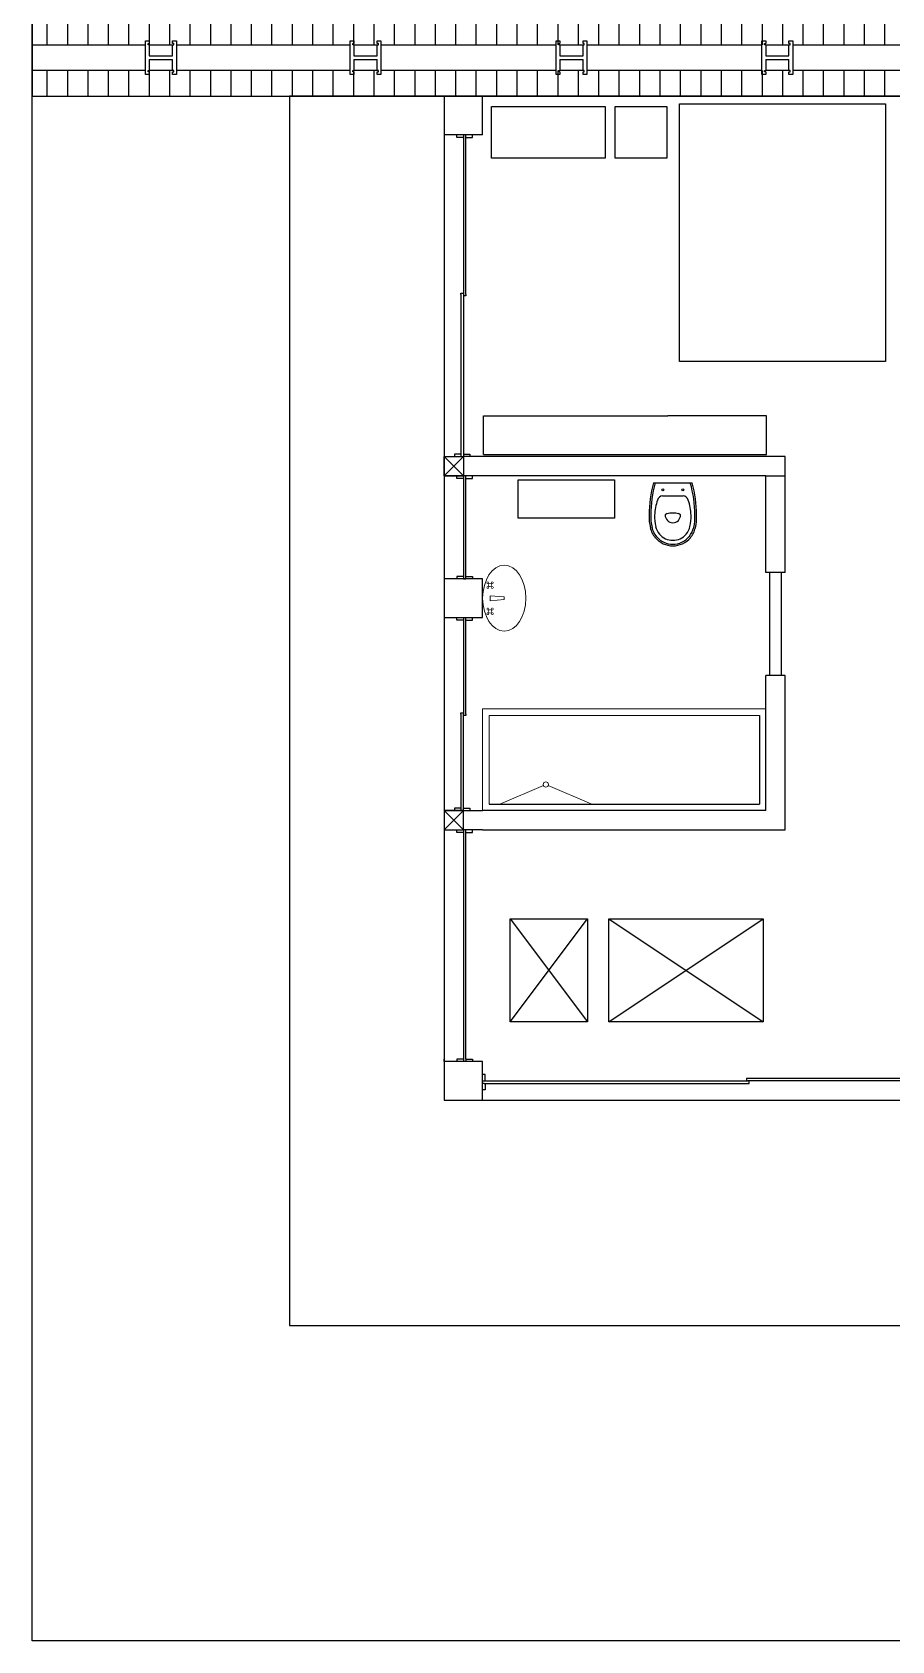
# Model space of a CAD drawing. Header units: centimetres. Extents: x -3096 to 17897, y -3131 to 15798.
# Drawn here: x 1994 to 2662, y 3318 to 4568 of the extents above; entities that cross this region are included whole.
import ezdxf

# ---------------------------------------------------------------- set-up
doc = ezdxf.new("R2010")
doc.units = ezdxf.units.CM
doc.layers.add('IF-FURN', color=3, linetype='Continuous')
doc.layers.add('Riempimenti', color=4, linetype='Continuous')

msp = doc.modelspace()

# ---------------------------------------------------------------- hatches: boundary and pattern name
at = {"layer": 'Riempimenti', "transparency": 33554508}
h = msp.add_hatch(dxfattribs=at)
h.set_pattern_fill('LINE', color=256, scale=5, angle=90)
h.set_pattern_definition([(90, (-9.95, -2e-05), (-15.875, 1e-15), [])])
h.paths.add_polyline_path([(3224.5, 4578.3), (1994.5, 4578.3), (1994.5, 4558.3), (3224.5, 4558.3)])
h.paths.add_polyline_path([(3224.5, 4538.3), (1994.5, 4538.3), (1994.5, 4518.3), (3224.5, 4518.3)])
h.paths.add_polyline_path([(3994.5, 4578.3), (3324.5, 4578.3), (3324.5, 4558.3), (3994.5, 4558.3)])
h.paths.add_polyline_path([(3994.5, 4538.3), (3324.5, 4538.3), (3324.5, 4518.3), (3994.5, 4518.3)])

# ---------------------------------------------------------------- linework, layer by layer
for p, q in [((1994.5, 3318.3), (1994.5, 5318.3)), ((1994.5, 5318.3), (1994.5, 4518.3)), ((1994.5, 4518.3), (1994.5, 4578.3)), ((1994.5, 4578.3), (1994.5, 4558.3)), ((1994.5, 4558.3), (2082.5, 4558.3)), ((2085.5, 4558.3), (2103.5, 4558.3)), ((2085.5, 4549.8), (2103.5, 4549.8)), ((2106.5, 4558.3), (2241.5, 4558.3)), ((2244.5, 4558.3), (2244.5, 4549.8)), ((2244.5, 4558.3), (2262.5, 4558.3)), ((2244.5, 4549.8), (2262.5, 4549.8)), ((2265.5, 4558.3), (2401.5, 4558.3)), ((2404.5, 4558.3), (2404.5, 4549.8)), ((2404.5, 4558.3), (2422.5, 4558.3)), ((2404.5, 4549.8), (2422.5, 4549.8)), ((2425.5, 4558.3), (2561.5, 4558.3)), ((2564.5, 4558.3), (2564.5, 4549.8)), ((2564.5, 4558.3), (2582.5, 4558.3)), ((2564.5, 4549.8), (2582.5, 4549.8)), ((2585.5, 4558.3), (2721.5, 4558.3)), ((2082.5, 4538.3), (1994.5, 4538.3)), ((2085.5, 4546.8), (2103.5, 4546.8)), ((2103.5, 4538.3), (2085.5, 4538.3)), ((2241.5, 4538.3), (2106.5, 4538.3)), ((2244.5, 4546.8), (2262.5, 4546.8)), ((2244.5, 4546.8), (2244.5, 4538.3)), ((2262.5, 4538.3), (2244.5, 4538.3)), ((2401.5, 4538.3), (2265.5, 4538.3)), ((2404.5, 4546.8), (2422.5, 4546.8)), ((2404.5, 4546.8), (2404.5, 4538.3)), ((2422.5, 4538.3), (2404.5, 4538.3)), ((2561.5, 4538.3), (2425.5, 4538.3)), ((2564.5, 4546.8), (2582.5, 4546.8)), ((2564.5, 4546.8), (2564.5, 4538.3)), ((2582.5, 4538.3), (2564.5, 4538.3)), ((2721.5, 4538.3), (2585.5, 4538.3)), ((1994.5, 4518.3), (3994.5, 4518.3)), ((2344.5, 4518.3), (2194.5, 4518.3)), ((2194.5, 4518.3), (2194.5, 3563.3)), ((2344.5, 4518.3), (2314.5, 4518.3)), ((2844.5, 4518.3), (2344.5, 4518.3)), ((2344.5, 4488.3), (2344.5, 4518.3)), ((2994.5, 4518.3), (2494.5, 4518.3)), ((2344.5, 4488.3), (2314.5, 4488.3)), ((2314.5, 4223.3), (2314.5, 4238.3)), ((2314.5, 4238.3), (2329.5, 4238.3)), ((2579.5, 4238.3), (2329.5, 4238.3)), ((2329.5, 4238.3), (2329.5, 4223.3)), ((2575.1, 4238.3), (2565.1, 4238.3)), ((2329.5, 4223.3), (2314.5, 4223.3)), ((2314.5, 4223.3), (2329.5, 4223.3)), ((2564.5, 4223.3), (2579.5, 4223.3)), ((2329.5, 4143.3), (2331.5, 4143.3)), ((2579.5, 4148.3), (2564.5, 4148.3)), ((2567.5, 4148.3), (2567.5, 4068.3)), ((2576.5, 4148.3), (2576.5, 4068.3)), ((2579.5, 4068.3), (2564.5, 4068.3)), ((2329.5, 3963.3), (2314.5, 3963.3)), ((2314.5, 3963.3), (2314.5, 3948.3)), ((2314.5, 3963.3), (2329.5, 3963.3)), ((2329.5, 3948.3), (2329.5, 3963.3)), ((2329.5, 3963.3), (2344.5, 3963.3)), ((2564.5, 3963.3), (2344.5, 3963.3)), ((2314.5, 3948.3), (2329.5, 3948.3)), ((2344.5, 3948.3), (2329.5, 3948.3)), ((2366, 3879.1), (2426, 3799.1)), ((2366, 3799.1), (2426, 3879.1)), ((2442.5, 3879.1), (2562.5, 3799.1)), ((2442.5, 3799.1), (2562.5, 3879.1)), ((2314.5, 3768.3), (2314.5, 3770.3)), ((2314.5, 3768.3), (2314.5, 3738.3)), ((2194.5, 3563.3), (3794.5, 3563.3)), ((3994.5, 3318.3), (1994.5, 3318.3))]:
    msp.add_line(p, q)
at = {"color": 7, "lineweight": 5}
msp.add_line((2564.5, 3963.3), (2564.5, 4042.3), dxfattribs=at)
for points in [[(2082.5, 4535.3), (2082.5, 4561.3), (2085.5, 4561.3), (2085.5, 4559.3)], [(2085.5, 4558.3), (2084.5, 4558.3), (2084.5, 4559.3), (2085.5, 4559.3)], [(2085.5, 4558.3), (2085.5, 4549.8)], [(2103.5, 4559.3), (2103.5, 4561.3), (2106.5, 4561.3), (2106.5, 4535.3), (2103.5, 4535.3)], [(2103.5, 4558.3), (2104.5, 4558.3), (2104.5, 4559.3), (2103.5, 4559.3)], [(2103.5, 4549.8), (2103.5, 4558.3)], [(2241.5, 4535.3), (2241.5, 4561.3), (2244.5, 4561.3), (2244.5, 4559.3)], [(2244.5, 4558.3), (2243.5, 4558.3), (2243.5, 4559.3), (2244.5, 4559.3)], [(2262.5, 4559.3), (2262.5, 4561.3), (2265.5, 4561.3), (2265.5, 4535.3), (2262.5, 4535.3)], [(2262.5, 4558.3), (2263.5, 4558.3), (2263.5, 4559.3), (2262.5, 4559.3)], [(2262.5, 4549.8), (2262.5, 4558.3)], [(2401.5, 4535.3), (2401.5, 4561.3), (2404.5, 4561.3), (2404.5, 4559.3)], [(2404.5, 4558.3), (2403.5, 4558.3), (2403.5, 4559.3), (2404.5, 4559.3)], [(2422.5, 4559.3), (2422.5, 4561.3), (2425.5, 4561.3), (2425.5, 4535.3), (2422.5, 4535.3)], [(2422.5, 4558.3), (2423.5, 4558.3), (2423.5, 4559.3), (2422.5, 4559.3)], [(2422.5, 4549.8), (2422.5, 4558.3)], [(2561.5, 4535.3), (2561.5, 4561.3), (2564.5, 4561.3), (2564.5, 4559.3)], [(2564.5, 4558.3), (2563.5, 4558.3), (2563.5, 4559.3), (2564.5, 4559.3)], [(2582.5, 4559.3), (2582.5, 4561.3), (2585.5, 4561.3), (2585.5, 4535.3), (2582.5, 4535.3)], [(2582.5, 4558.3), (2583.5, 4558.3), (2583.5, 4559.3), (2582.5, 4559.3)], [(2582.5, 4549.8), (2582.5, 4558.3)], [(2085.5, 4537.3), (2085.5, 4535.3), (2082.5, 4535.3)], [(2085.5, 4537.3), (2084.5, 4537.3), (2084.5, 4538.3), (2085.5, 4538.3)], [(2085.5, 4546.8), (2085.5, 4538.3)], [(2103.5, 4538.3), (2103.5, 4546.8)], [(2103.5, 4537.3), (2104.5, 4537.3), (2104.5, 4538.3), (2103.5, 4538.3)], [(2103.5, 4535.3), (2103.5, 4537.3)], [(2244.5, 4537.3), (2244.5, 4535.3), (2241.5, 4535.3)], [(2244.5, 4537.3), (2243.5, 4537.3), (2243.5, 4538.3), (2244.5, 4538.3)], [(2262.5, 4538.3), (2262.5, 4546.8)], [(2262.5, 4537.3), (2263.5, 4537.3), (2263.5, 4538.3), (2262.5, 4538.3)], [(2262.5, 4535.3), (2262.5, 4537.3)], [(2404.5, 4537.3), (2404.5, 4535.3), (2401.5, 4535.3)], [(2404.5, 4537.3), (2403.5, 4537.3), (2403.5, 4538.3), (2404.5, 4538.3)], [(2422.5, 4538.3), (2422.5, 4546.8)], [(2422.5, 4537.3), (2423.5, 4537.3), (2423.5, 4538.3), (2422.5, 4538.3)], [(2422.5, 4535.3), (2422.5, 4537.3)], [(2564.5, 4537.3), (2564.5, 4535.3), (2561.5, 4535.3)], [(2564.5, 4537.3), (2563.5, 4537.3), (2563.5, 4538.3), (2564.5, 4538.3)], [(2582.5, 4538.3), (2582.5, 4546.8)], [(2582.5, 4537.3), (2583.5, 4537.3), (2583.5, 4538.3), (2582.5, 4538.3)], [(2582.5, 4535.3), (2582.5, 4537.3)], [(2314.5, 4518.3), (2314.5, 3738.3), (3674.5, 3738.3), (3674.5, 4518.3)], [(2579.5, 4148.3), (2579.5, 4238.3)], [(2564.5, 4148.3), (2564.5, 4223.3), (2329.5, 4223.3)], [(2344.5, 3948.3), (2579.5, 3948.3), (2579.5, 4068.3)], [(2564.5, 3963.3), (2564.5, 4068.3)], [(2366, 3879.1), (2426, 3879.1), (2426, 3799.1), (2366, 3799.1), (2366, 3879.1)], [(2442.5, 3799.1), (2442.5, 3879.1), (2562.5, 3879.1), (2562.5, 3799.1), (2442.5, 3799.1)]]:
    msp.add_lwpolyline(points)
for points in [[(2344.5, 4143.3), (2314.5, 4143.3), (2314.5, 4113.3), (2344.5, 4113.3)], [(2344.5, 3768.3), (2314.5, 3768.3), (2314.5, 3738.3), (2344.5, 3738.3)]]:
    msp.add_lwpolyline(points, close=True)
at = {"layer": 'IF-FURN'}
for p, q in [((2351.3, 4470.3), (2351.3, 4510.3)), ((2351.3, 4510.3), (2439.7, 4510.3)), ((2439.7, 4510.3), (2439.7, 4470.3)), ((2439.7, 4470.3), (2351.3, 4470.3)), ((2345.1, 4240), (2345.1, 4270)), ((2345.1, 4270), (2488.4, 4270)), ((2565.1, 4270), (2488.4, 4270)), ((2565.1, 4240), (2565.1, 4270)), ((2345.1, 4240), (2565.1, 4240)), ((2372, 4190.4), (2372, 4220.4)), ((2372, 4220.4), (2447, 4220.4)), ((2447, 4220.4), (2447, 4190.4)), ((2477.3, 4218), (2507.3, 4218)), ((2478.6, 4218), (2505.9, 4218)), ((2484.3, 4207.9), (2500.2, 4207.9)), ((2447, 4190.4), (2372, 4190.4)), ((2559.5, 4037.2), (2559.5, 3968.3)), ((2349.6, 3968.3), (2559.5, 3968.3))]:
    msp.add_line(p, q, dxfattribs=at)
at = {"layer": 'IF-FURN', "color": 7, "lineweight": 5}
for p, q in [((2344.5, 3963.3), (2344.5, 4042.3)), ((2344.5, 4042.3), (2564.5, 4042.3)), ((2349.6, 3968.3), (2349.6, 4037.2)), ((2559.5, 4037.2), (2349.6, 4037.2)), ((2391.7, 3982.8), (2357.9, 3968.3)), ((2395.4, 3982.8), (2429.3, 3968.3))]:
    msp.add_line(p, q, dxfattribs=at)
at = {"layer": 'IF-FURN'}
for points in [[(2497.5, 4512.3), (2657.5, 4512.3), (2657.5, 4312.3), (2497.5, 4312.3), (2497.5, 4512.3)], [(2447.5, 4510.3), (2487.5, 4510.3), (2487.5, 4470.3), (2447.5, 4470.3), (2447.5, 4510.3)]]:
    msp.add_lwpolyline(points, dxfattribs=at)
at = {"layer": 'IF-FURN', "color": 7, "lineweight": 5, "const_width": 0.51}
for points in [[(2347.8, 4140.3, 1), (2349.3, 4140.3, 1)], [(2348.5, 4137.4, 1), (2348.5, 4135.9, 1)], [(2350.3, 4137.2, 1), (2350.3, 4139.8, 1)], [(2352.7, 4140.3, -1), (2351.2, 4140.3, -1)], [(2352, 4137.4, -1), (2352, 4135.9, -1)], [(2347.8, 4119.9, 1), (2349.3, 4119.9, 1)], [(2348.5, 4117, 1), (2348.5, 4115.5, 1)], [(2350.3, 4116.8, 1), (2350.3, 4119.4, 1)], [(2352.7, 4119.9, -1), (2351.2, 4119.9, -1)], [(2352, 4117, -1), (2352, 4115.5, -1)]]:
    msp.add_lwpolyline(points, format="xyb", close=True, dxfattribs=at)
at = {"layer": 'IF-FURN', "color": 7, "lineweight": 5}
msp.add_lwpolyline([(2361.3, 4127.3), (2361.3, 4129.3), (2350.3, 4130.3), (2350.3, 4126.3)], close=True, dxfattribs=at)
at = {"layer": 'IF-FURN', "linetype": 'Continuous'}
for centre in [(2484.5, 4212.5), (2500, 4212.5)]:
    msp.add_circle(centre, 0.75, dxfattribs=at)
at = {"layer": 'IF-FURN', "color": 7, "lineweight": 5}
msp.add_circle((2393.6, 3983.6), 2.04, dxfattribs=at)
at = {"layer": 'IF-FURN', "linetype": 'Continuous'}
for centre, radius, start, end in [((2564.8, 4193), 91, 164.0608, 180), ((2564.8, 4193), 89.7, 163.8236, 180), ((2419.7, 4193), 89.7, 0, 16.1764), ((2419.7, 4193), 91, 0, 15.9392), ((2518.6, 4191.2), 40.5, 160.7056, 177.662), ((2485.1, 4203), 5, 98.1989, 161.4714), ((2499.5, 4203), 5, 18.5286, 81.8011), ((2466, 4191.2), 40.5, 2.338, 19.2944), ((2510.1, 4191.6), 36.3, 177.7604, 193.6608), ((2510.1, 4191.6), 35, 177.7604, 193.6608), ((2510.1, 4191.6), 32, 177.7604, 193.6608), ((2490.5, 4188.3), 6.33, 115.5086, 131.8715), ((2492.3, 4193), 6, 180, 0), ((2492.3, 4174), 20.5, 77.3196, 102.6804), ((2494, 4188.3), 6.33, 48.1285, 64.4914), ((2474.5, 4191.6), 32, 346.3392, 2.2396), ((2474.5, 4191.6), 35, 346.3392, 2.2396), ((2474.5, 4191.6), 36.3, 346.3392, 2.2396), ((2493, 4187.4), 18.8, 193.6608, 220.0908), ((2493, 4187.4), 17.5, 193.6608, 220.0908), ((2492.3, 4186.8), 17.8, 220.0908, 319.9092), ((2493, 4187.4), 14.5, 193.6608, 220.0908), ((2492.3, 4186.8), 16.5, 220.0908, 319.9092), ((2492.3, 4186.8), 13.5, 220.0908, 319.9092), ((2491.5, 4187.4), 14.5, 319.9092, 346.3392), ((2491.5, 4187.4), 17.5, 319.9092, 346.3392), ((2491.5, 4187.4), 18.8, 319.9092, 346.3392)]:
    msp.add_arc(centre, radius, start, end, dxfattribs=at)
at = {"layer": 'IF-FURN', "lineweight": 0}
msp.add_ellipse((2361.3, 4128.3), major_axis=(0, -25.6), ratio=0.656103, dxfattribs=at)
at = {"layer": 'Riempimenti'}
for p, q in [((2324.5, 4486.3), (2324.5, 4488.3)), ((2329.5, 4488.3), (2329.5, 4143.3)), ((2329.5, 4488.3), (2329.5, 4240.3)), ((2331.5, 4364.3), (2331.5, 4488.3)), ((2336.5, 4486.3), (2336.5, 4488.3)), ((2329.5, 4486.3), (2324.5, 4486.3)), ((2331.5, 4486.3), (2336.5, 4486.3)), ((2327.5, 4364.3), (2327.5, 4365.3)), ((2327.5, 4365.3), (2329.5, 4365.3)), ((2327.5, 4364.3), (2327.5, 4238.3)), ((2331.5, 4363.3), (2329.5, 4363.3)), ((2331.5, 4364.3), (2331.5, 4363.3)), ((2329.5, 4238.3), (2314.5, 4223.3)), ((2329.5, 4223.3), (2314.5, 4238.3)), ((2327.5, 4240.3), (2322.5, 4240.3)), ((2322.5, 4240.3), (2322.5, 4238.3)), ((2329.5, 4240.3), (2334.5, 4240.3)), ((2334.5, 4240.3), (2334.5, 4238.3)), ((2324.5, 4221.3), (2324.5, 4223.3)), ((2329.5, 4221.3), (2324.5, 4221.3)), ((2331.5, 4143.3), (2331.5, 4223.3)), ((2331.5, 4221.3), (2336.5, 4221.3)), ((2336.5, 4221.3), (2336.5, 4223.3)), ((2329.5, 4145.3), (2324.5, 4145.3)), ((2324.5, 4145.3), (2324.5, 4143.3)), ((2331.5, 4145.3), (2336.5, 4145.3)), ((2336.5, 4145.3), (2336.5, 4143.3)), ((2324.5, 4111.2), (2324.5, 4113.2)), ((2329.5, 4113.3), (2329.5, 4038.3)), ((2331.5, 4038.3), (2331.5, 4113.3)), ((2336.5, 4111.2), (2336.5, 4113.2)), ((2329.5, 4111.2), (2324.5, 4111.2)), ((2331.5, 4111.2), (2336.5, 4111.2)), ((2327.5, 4038.3), (2327.5, 4039.3)), ((2327.5, 4039.3), (2329.5, 4039.3)), ((2327.5, 4038.3), (2327.5, 3963.3)), ((2329.5, 3963.3), (2329.5, 4038.3)), ((2331.5, 4037.3), (2329.5, 4037.3)), ((2331.5, 4038.3), (2331.5, 4037.3)), ((2329.5, 3948.3), (2314.5, 3963.3)), ((2329.5, 3963.3), (2314.5, 3948.3)), ((2327.5, 3965.3), (2322.5, 3965.3)), ((2322.5, 3965.3), (2322.5, 3963.3)), ((2329.5, 3965.3), (2334.5, 3965.3)), ((2334.5, 3965.3), (2334.5, 3963.3)), ((2324.5, 3946.3), (2324.5, 3948.3)), ((2329.5, 3946.3), (2324.5, 3946.3)), ((2329.5, 3948.3), (2329.5, 3768.3)), ((2331.5, 3770.3), (2331.5, 3948.3)), ((2331.5, 3946.3), (2336.5, 3946.3)), ((2336.5, 3946.3), (2336.5, 3948.3)), ((2329.5, 3770.3), (2324.5, 3770.3)), ((2324.5, 3770.3), (2324.5, 3768.3)), ((2331.5, 3770.3), (2331.5, 3768.3)), ((2331.5, 3770.3), (2336.5, 3770.3)), ((2336.5, 3770.3), (2336.5, 3768.3)), ((2346.5, 3758.3), (2344.5, 3758.3)), ((2344.5, 3753.3), (2550.5, 3753.3)), ((2345.7, 3751.3), (2344.5, 3751.3)), ((2345.7, 3751.3), (2551.5, 3751.3)), ((2346.5, 3753.3), (2346.5, 3758.3)), ((2346.5, 3751.3), (2346.5, 3746.3)), ((2755.2, 3755.3), (2549.5, 3755.3)), ((2549.5, 3755.3), (2549.5, 3753.3)), ((2757.2, 3753.3), (2550.5, 3753.3)), ((2551.5, 3751.3), (2551.5, 3753.3)), ((2346.5, 3746.3), (2344.5, 3746.3))]:
    msp.add_line(p, q, dxfattribs=at)

doc.saveas('drawing.dxf')
